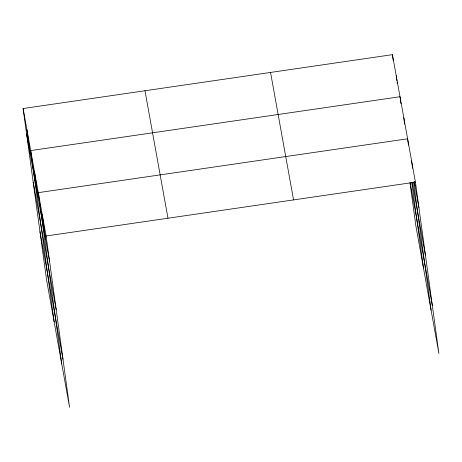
<?xml version="1.0" encoding="UTF-8"?>
<svg xmlns="http://www.w3.org/2000/svg" width="462" height="462" viewBox="0 0 462 462"><rect width="100%" height="100%" fill="white"/><g stroke="black" fill="none" stroke-linecap="round" stroke-linejoin="round"><path stroke-width="0.69" d="M23.1 108.524L46.108 235.995L69.577 407.34L46.57 279.868L23.1 108.524L392.423 54.66L415.43 182.132L438.9 353.476L415.892 226.005L409.979 182.808M46.108 235.995L415.43 182.132M414.247 181.71L418.913 207.577M412.248 182.236L425.508 255.723M410.187 182.761L432.305 305.33M270.547 72.43L293.555 199.907M144.976 90.748L167.983 218.226M26.582 133.963L49.59 261.44M33.183 182.109L56.185 309.586M39.975 231.716L62.982 359.193M411.515 160.464L412.583 168.237M414.42 181.664L415.003 185.903M408.477 145.155L407.605 138.791L38.282 192.654L61.758 363.998M413.519 181.936L431.081 310.135M403.811 117.758L404.683 124.116M400.981 103.794L400.017 96.725L30.694 150.589L54.164 321.933M411.746 182.363L423.487 268.07M396.217 75.693L396.898 80.636M397.089 82.051L397.285 83.466M392.423 54.66L393.197 60.308M42.192 214.328L45.68 239.766M34.488 171.621L37.971 197.06M26.894 129.556L30.382 154.995"/></g></svg>
